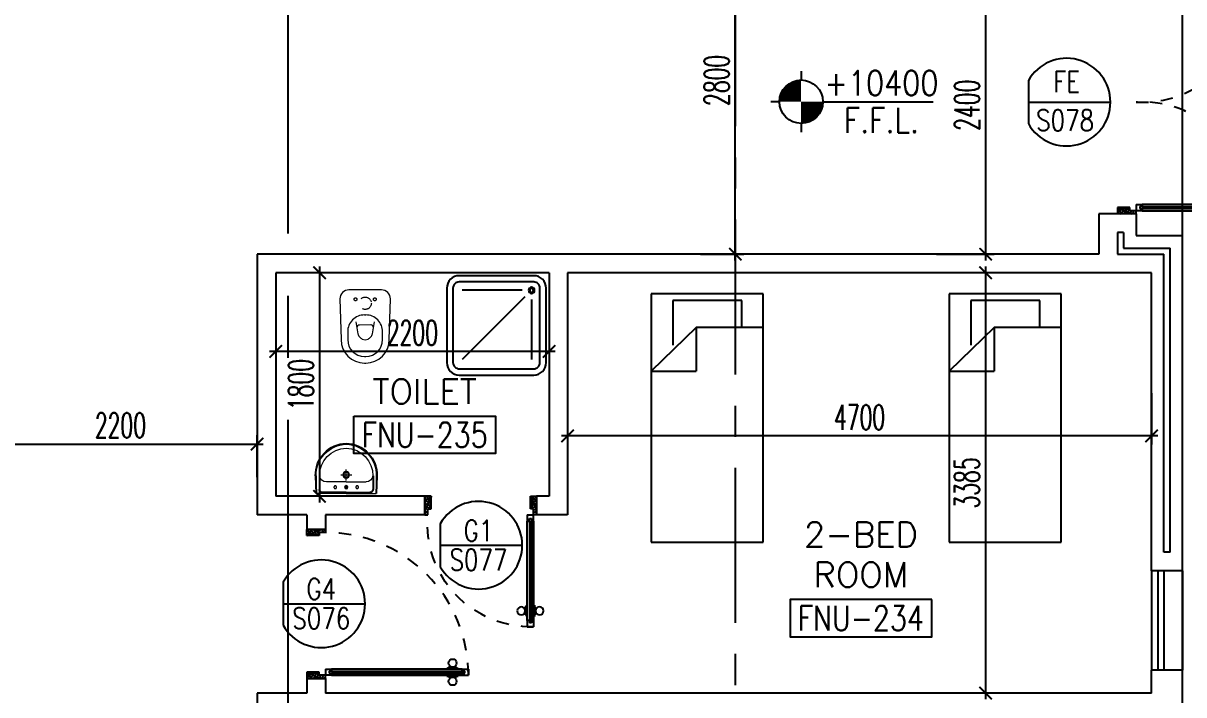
# Model space of a CAD drawing. Extents: x 88852.7 to 88945.7, y 39921.6 to 40001.1.
# Drawn here: x 88883.84 to 88893.18, y 39973.9 to 39979.31 of the extents above; entities that cross this region are included whole.
import ezdxf
from ezdxf.enums import TextEntityAlignment as Align

# ---------------------------------------------------------------- set-up
doc = ezdxf.new("R2010")
doc.units = 0
doc.header["$MEASUREMENT"] = 0
doc.header["$PDMODE"] = 34
for name, pattern in [('CENTER', [2, 1.25, -0.25, 0.25, -0.25]), ('CENTERX2', [4, 2.5, -0.5, 0.5, -0.5]), ('DASHED', [0.75, 0.5, -0.25]), ('HIDDEN', [0.375, 0.25, -0.125]), ('HIDDEN2', [0.1875, 0.125, -0.0625])]:
    doc.linetypes.add(name, pattern=pattern)
doc.layers.get('0').update_dxf_attribs({"linetype": 'CONTINUOUS'})
doc.layers.get('DEFPOINTS').update_dxf_attribs({"linetype": 'CONTINUOUS'})
for name, color, linetype in [('AXES', 11, 'CENTERX2'), ('AXES1', 11, 'CENTER'), ('DIM', 4, 'CONTINUOUS'), ('DOOR', 7, 'CONTINUOUS'), ('DOOR-CR', 4, 'CONTINUOUS'), ('DOOR-NO', 3, 'CONTINUOUS'), ('EJ', 9, 'CONTINUOUS'), ('FIX', 3, 'CONTINUOUS'), ('FUR', 4, 'CONTINUOUS'), ('HIDDEN', 9, 'HIDDEN2'), ('INSUL', 4, 'CONTINUOUS'), ('LEV-PL', 7, 'CONTINUOUS'), ('RM-BOX', 4, 'CONTINUOUS'), ('RM-NAME', 2, 'CONTINUOUS'), ('RM-NO', 2, 'CONTINUOUS'), ('WALL', 2, 'CONTINUOUS'), ('WIN', 3, 'CONTINUOUS')]:
    doc.layers.add(name, color=color, linetype=linetype)
doc.styles.add('ROMANS', font='ROMANS.shx', dxfattribs={"width": 0.6})
doc.styles.add('S', font='ROMANS.SHX')
doc.dimstyles.new('STANDARD in', dxfattribs={"dimtxt": 0.2, "dimasz": 0.1, "dimexe": 0.07, "dimexo": 0.07, "dimgap": 0.05, "dimtad": 1, "dimdec": 0, "dimlfac": 1000, "dimzin": 0, "dimdsep": 46, "dimtxsty": 'ROMANS', "dimblk": 'ARCHTICK', "dimcen": 0.05, "dimdle": 0.05, "dimclrd": 4, "dimclre": 4, "dimclrt": 2, "dimadec": 0, "dimazin": 0, "dimtfac": 1, "dimtdec": 0, "dimtmove": 2, "dimatfit": 3, "dimfxl": 0, "dimtolj": 1, "dimtzin": 0, "dimarcsym": 0})

# ---------------------------------------------------------------- blocks, each defined once
blk = doc.blocks.new('_ARCHTICK')
at = {"color": 0, "linetype": 'ByBlock', "const_width": 0.15}
blk.add_lwpolyline([(-0.5, -0.5), (0.5, 0.5)], dxfattribs=at)
blk = doc.blocks.new('*D743')
at = {"layer": 'DEFPOINTS', "color": 0, "linetype": 'Continuous'}
for p in [(88885.7203, 39975.9209), (88883.5203, 39975.5276), (88885.7203, 39975.583)]:
    blk.add_point(p, dxfattribs=at)
at = {"layer": 'DIM', "color": 4, "linetype": 'Continuous', "lineweight": -2}
for p, q in [((88883.4703, 39975.9209), (88885.7703, 39975.9209)), ((88883.5203, 39975.5976), (88883.5203, 39975.9909)), ((88885.7203, 39975.653), (88885.7203, 39975.9909))]:
    blk.add_line(p, q, dxfattribs=at)
at = {"layer": 'DIM', "color": 4, "linetype": 'Continuous', "lineweight": -2, "xscale": 0.1, "yscale": 0.1, "zscale": 0.1, "rotation": 180}
blk.add_blockref('_ARCHTICK', (88883.5203, 39975.9209), dxfattribs=at)
at = {"layer": 'DIM', "color": 4, "linetype": 'Continuous', "lineweight": -2, "xscale": 0.1, "yscale": 0.1, "zscale": 0.1}
blk.add_blockref('_ARCHTICK', (88885.7203, 39975.9209), dxfattribs=at)
at = {"layer": 'DIM', "color": 2, "linetype": 'Continuous', "insert": (88884.6203, 39976.0709), "char_height": 0.2, "attachment_point": 5, "style": 'ROMANS'}
blk.add_mtext('\\A1;2200', dxfattribs=at)
blk = doc.blocks.new('*D456')
at = {"layer": 'DEFPOINTS', "color": 0, "linetype": 'Continuous'}
for p in [(88887.1914, 39977.2996), (88886.2232, 39975.4996), (88886.8752, 39975.4996)]:
    blk.add_point(p, dxfattribs=at)
at = {"layer": 'DIM', "color": 4, "linetype": 'Continuous', "lineweight": -2}
for p, q in [((88886.2232, 39977.3496), (88886.2232, 39975.4496)), ((88887.1214, 39977.2996), (88886.1532, 39977.2996)), ((88886.8052, 39975.4996), (88886.1532, 39975.4996))]:
    blk.add_line(p, q, dxfattribs=at)
at = {"layer": 'DIM', "color": 4, "linetype": 'Continuous', "lineweight": -2, "xscale": 0.1, "yscale": 0.1, "zscale": 0.1}
for p, rotation in [((88886.2232, 39977.2996), 90), ((88886.2232, 39975.4996), 270)]:
    blk.add_blockref('_ARCHTICK', p, dxfattribs=dict(at, rotation=rotation))
at = {"layer": 'DIM', "color": 2, "linetype": 'Continuous', "insert": (88886.0732, 39976.3996), "char_height": 0.2, "attachment_point": 5, "rotation": 90, "style": 'ROMANS'}
blk.add_mtext('\\A1;1800', dxfattribs=at)
blk = doc.blocks.new('*D540')
at = {"layer": 'DEFPOINTS', "color": 0, "linetype": 'Continuous'}
for p in [(88885.8703, 39976.8744), (88888.0703, 39976.8744), (88885.8703, 39976.6666)]:
    blk.add_point(p, dxfattribs=at)
at = {"layer": 'DIM', "color": 4, "linetype": 'Continuous', "lineweight": -2}
for p, q in [((88885.8703, 39976.8044), (88885.8703, 39976.5966)), ((88888.0703, 39976.8044), (88888.0703, 39976.5966)), ((88888.1203, 39976.6666), (88885.8203, 39976.6666))]:
    blk.add_line(p, q, dxfattribs=at)
at = {"layer": 'DIM', "color": 4, "linetype": 'Continuous', "lineweight": -2, "xscale": 0.1, "yscale": 0.1, "zscale": 0.1, "rotation": 180}
blk.add_blockref('_ARCHTICK', (88885.8703, 39976.6666), dxfattribs=at)
at = {"layer": 'DIM', "color": 4, "linetype": 'Continuous', "lineweight": -2, "xscale": 0.1, "yscale": 0.1, "zscale": 0.1}
blk.add_blockref('_ARCHTICK', (88888.0703, 39976.6666), dxfattribs=at)
at = {"layer": 'DIM', "color": 2, "linetype": 'Continuous', "insert": (88886.9703, 39976.8166), "char_height": 0.2, "attachment_point": 5, "style": 'ROMANS'}
blk.add_mtext('\\A1;2200', dxfattribs=at)
blk = doc.blocks.new('*D455')
at = {"layer": 'DEFPOINTS', "color": 0, "linetype": 'Continuous'}
for p in [(88888.2203, 39976.4015), (88892.9203, 39976.4015), (88888.2203, 39975.9859)]:
    blk.add_point(p, dxfattribs=at)
at = {"layer": 'DIM', "color": 4, "linetype": 'Continuous', "lineweight": -2}
for p, q in [((88888.2203, 39976.3315), (88888.2203, 39975.9159)), ((88892.9203, 39976.3315), (88892.9203, 39975.9159)), ((88892.9703, 39975.9859), (88888.1703, 39975.9859))]:
    blk.add_line(p, q, dxfattribs=at)
at = {"layer": 'DIM', "color": 4, "linetype": 'Continuous', "lineweight": -2, "xscale": 0.1, "yscale": 0.1, "zscale": 0.1, "rotation": 180}
blk.add_blockref('_ARCHTICK', (88888.2203, 39975.9859), dxfattribs=at)
at = {"layer": 'DIM', "color": 4, "linetype": 'Continuous', "lineweight": -2, "xscale": 0.1, "yscale": 0.1, "zscale": 0.1}
blk.add_blockref('_ARCHTICK', (88892.9203, 39975.9859), dxfattribs=at)
at = {"layer": 'DIM', "color": 2, "linetype": 'Continuous', "insert": (88890.5703, 39976.1359), "char_height": 0.2, "attachment_point": 5, "style": 'ROMANS'}
blk.add_mtext('\\A1;4700', dxfattribs=at)
blk = doc.blocks.new('*D454')
at = {"layer": 'DEFPOINTS', "color": 0, "linetype": 'Continuous'}
for p in [(88892.6404, 39977.2996), (88891.5842, 39973.9146), (88892.6404, 39973.9146)]:
    blk.add_point(p, dxfattribs=at)
at = {"layer": 'DIM', "color": 4, "linetype": 'Continuous', "lineweight": -2}
for p, q in [((88891.5842, 39977.3496), (88891.5842, 39973.8646)), ((88892.5704, 39977.2996), (88891.5142, 39977.2996)), ((88892.5704, 39973.9146), (88891.5142, 39973.9146))]:
    blk.add_line(p, q, dxfattribs=at)
at = {"layer": 'DIM', "color": 4, "linetype": 'Continuous', "lineweight": -2, "xscale": 0.1, "yscale": 0.1, "zscale": 0.1}
for p, rotation in [((88891.5842, 39977.2996), 90), ((88891.5842, 39973.9146), 270)]:
    blk.add_blockref('_ARCHTICK', p, dxfattribs=dict(at, rotation=rotation))
at = {"layer": 'DIM', "color": 2, "linetype": 'Continuous', "insert": (88891.4342, 39975.6071), "char_height": 0.2, "attachment_point": 5, "rotation": 90, "style": 'ROMANS'}
blk.add_mtext('\\A1;3385', dxfattribs=at)
blk = doc.blocks.new('*D453')
at = {"layer": 'DEFPOINTS', "color": 0, "linetype": 'Continuous'}
for p in [(88891.1203, 39979.8496), (88891.1203, 39977.4496), (88891.5842, 39977.4496)]:
    blk.add_point(p, dxfattribs=at)
at = {"layer": 'DIM', "color": 4, "linetype": 'Continuous', "lineweight": -2}
for p, q in [((88891.1903, 39979.8496), (88891.6542, 39979.8496)), ((88891.5842, 39979.8996), (88891.5842, 39977.3996)), ((88891.1903, 39977.4496), (88891.6542, 39977.4496))]:
    blk.add_line(p, q, dxfattribs=at)
at = {"layer": 'DIM', "color": 4, "linetype": 'Continuous', "lineweight": -2, "xscale": 0.1, "yscale": 0.1, "zscale": 0.1}
for p, rotation in [((88891.5842, 39979.8496), 90), ((88891.5842, 39977.4496), 270)]:
    blk.add_blockref('_ARCHTICK', p, dxfattribs=dict(at, rotation=rotation))
at = {"layer": 'DIM', "color": 2, "linetype": 'Continuous', "insert": (88891.4342, 39978.6496), "char_height": 0.2, "attachment_point": 5, "rotation": 90, "style": 'ROMANS'}
blk.add_mtext('\\A1;2400', dxfattribs=at)
blk = doc.blocks.new('A$C272A55A0')
at = {"layer": 'DOOR', "color": 0, "linetype": 'ByBlock'}
for p, q in [((0, 900.4), (0, 1050.4)), ((50, 1050.4), (0, 1050.4)), ((50, 950.4), (50, 1050.4)), ((1750, 950.4), (1750, 1050.4)), ((1750, 1050.4), (1800, 1050.4)), ((1800, 1050.4), (1800, 900.4)), ((25, 950.4), (50, 950.4)), ((25, 900.4), (25, 950.4)), ((1775, 950.4), (1750, 950.4)), ((1775, 900.4), (1775, 950.4)), ((0, 900.4), (25, 900.4)), ((75, 900.4), (25, 900.4)), ((25, 850.4), (25, 900.4)), ((42, 850.4), (25, 850.4)), ((58, 870.4), (42, 870.4)), ((42, 870.4), (42, 850.4)), ((58, 850.4), (58, 870.4)), ((75, 850.4), (58, 850.4)), ((75, 900.4), (75, 850.4)), ((1725, 900.4), (1775, 900.4)), ((1725, 900.4), (1725, 850.4)), ((1725, 850.4), (1742, 850.4)), ((1742, 870.4), (1758, 870.4)), ((1742, 850.4), (1742, 870.4)), ((1758, 870.4), (1758, 850.4)), ((1758, 850.4), (1775, 850.4)), ((1800, 900.4), (1775, 900.4)), ((1775, 850.4), (1775, 900.4)), ((1717.8, 160.1), (1708.8, 160.1)), ((1708.8, 95.3), (1708.8, 160.1)), ((1717.8, 95.3), (1708.8, 95.3)), ((1725, 172.7), (1717.8, 172.7)), ((1717.8, 172.7), (1717.8, 82.7)), ((1717.8, 95.3), (1717.8, 160.1)), ((1775, 172.7), (1782.2, 172.7)), ((1782.2, 172.7), (1782.2, 82.7)), ((1782.2, 160.1), (1791.2, 160.1)), ((1782.2, 95.3), (1782.2, 160.1)), ((1782.2, 95.3), (1791.2, 95.3)), ((1791.2, 95.3), (1791.2, 160.1)), ((25, 50.4), (42, 50.4)), ((25, 50.4), (25, 0.4)), ((25, 0.4), (75, 0.4)), ((75, 0.4), (25, 0.4)), ((42, 50.4), (42, 30.4)), ((42, 30.4), (58, 30.4)), ((58, 50.4), (75, 50.4)), ((58, 50.4), (58, 30.4)), ((75, 50.4), (75, 0.4)), ((1725, 82.7), (1717.8, 82.7)), ((1742, 50.4), (1725, 50.4)), ((1725, 50.4), (1725, 0.4)), ((1775, 0.4), (1725, 0.4)), ((1725, 0.4), (1775, 0.4)), ((1742, 50.4), (1742, 30.4)), ((1758, 30.4), (1742, 30.4)), ((1775, 50.4), (1758, 50.4)), ((1758, 50.4), (1758, 30.4)), ((1775, 82.7), (1782.2, 82.7)), ((1775, 50.4), (1775, 0.4))]:
    blk.add_line(p, q, dxfattribs=at)
at = {"layer": 'DOOR', "color": 9, "linetype": 'ByBlock'}
for p, q in [((50, 1050.4), (0, 1010.2)), ((50, 1050.4), (0, 936.6)), ((50, 1050.4), (36.6, 950.4)), ((1750, 1050.4), (1800, 1010.2)), ((1750, 1050.4), (1800, 936.6)), ((1750, 1050.4), (1763.4, 950.4))]:
    blk.add_line(p, q, dxfattribs=at)
at = {"layer": 'DOOR', "linetype": 'ByBlock'}
for p, q in [((25, 850.4), (25, 50.4)), ((42, 850.4), (42, 50.4)), ((58, 850.4), (58, 50.4)), ((75, 50.4), (75, 850.4)), ((1725, 50.4), (1725, 850.4)), ((1742, 850.4), (1742, 50.4)), ((1758, 850.4), (1758, 50.4)), ((1775, 850.4), (1775, 50.4))]:
    blk.add_line(p, q, dxfattribs=at)
at = {"layer": 'DOOR', "color": 0, "linetype": 'ByBlock'}
for centre in [(1676.5, 127.7), (1823.5, 127.7)]:
    blk.add_circle(centre, 32.4, dxfattribs=at)
at = {"layer": 'DOOR', "color": 9, "linetype": 'ByBlock'}
for centre, radius, start, end in [((50, 1050.4), 54.4, 203.20738, 270), ((50, 1050.4), 34.4, 180, 270), ((50, 1050.4), 14.4, 180, 270), ((1750, 1050.4), 14.4, 270, 0), ((1750, 1050.4), 34.4, 270, 0), ((1750, 1050.4), 54.4, 270, 336.79262), ((50, 1050.4), 74.4, 227.77643, 270), ((50, 1050.4), 94.4, 238.01819, 270), ((50, 1050.4), 114.4, 244.08384, 257.37743), ((1750, 1050.4), 74.4, 270, 312.22357), ((1750, 1050.4), 94.4, 270, 301.98181), ((1750, 1050.4), 114.4, 282.62257, 295.91616), ((50, 1050.4), 134.4, 248.15985, 259.28002), ((50, 1050.4), 154.4, 251.10529, 256.28577), ((1750, 1050.4), 134.4, 280.71998, 291.84015), ((1750, 1050.4), 154.4, 283.71423, 288.89471)]:
    blk.add_arc(centre, radius, start, end, dxfattribs=at)
at = {"layer": 'DOOR', "linetype": 'HIDDEN', "ltscale": 0.5}
for centre, start, end in [((50, 851.4), 268.31738, 3.29648), ((1750, 851.4), 176.70352, 271.68262)]:
    blk.add_arc(centre, 851.4, start, end, dxfattribs=at)
at = {"layer": 'WALL', "linetype": 'ByBlock'}
blk.add_line((1800, 900.4), (1800, 1050.4), dxfattribs=at)
blk = doc.blocks.new('DD1')
at = {"layer": 'DOOR-CR'}
blk.add_line((-307.6, 0), (352.8, 0), dxfattribs=at)
blk.add_lwpolyline([(-307.6, -172.9, 3.820224), (-307.6, 172.9)], format="xyb", close=True, dxfattribs=at)
at = {"layer": 'DOOR-NO', "style": 'ROMANS', "width": 0.8}
for tag, p in [('G', (0, 141.5)), ('000', (0, -141.4))]:
    blk.add_attdef(tag, text='', height=204, dxfattribs=at).set_placement(p, align=Align.MIDDLE)
blk = doc.blocks.new('RM1')
at = {"layer": 'RM-BOX'}
blk.add_lwpolyline([(569.9, -200), (-569.9, -200), (-569.9, -500), (569.9, -500)], close=True, dxfattribs=at)
at = {"layer": 'RM-NAME', "style": 'ROMANS'}
for tag, p in [('ROOMNAME1', (0, 323.8)), ('ROOMNAME2', (0, 0))]:
    blk.add_attdef(tag, text='', height=200, dxfattribs=at).set_placement(p, align=Align.MIDDLE)
at = {"layer": 'RM-NO', "style": 'ROMANS', "width": 0.8}
blk.add_attdef('ROOMNO', text='', height=200, dxfattribs=at).set_placement((0, -350), align=Align.MIDDLE)
blk = doc.blocks.new('DOOR90')
at = {"layer": 'DOOR', "linetype": 'ByBlock'}
for p, q in [((0, 0), (-150, 0)), ((-200, -25), (-1000, -25)), ((-200, -42), (-1000, -42)), ((-200, -58), (-1000, -58)), ((-1000, -75), (-200, -75))]:
    blk.add_line(p, q, dxfattribs=at)
at = {"layer": 'DOOR', "color": 0, "linetype": 'ByBlock'}
for p, q in [((-150, 0), (-150, -25)), ((-150, 0), (0, 0)), ((0, -50), (0, 0)), ((-1050, -25), (-1050, -75)), ((-1050, -75), (-1050, -25)), ((-1000, -25), (-1050, -25)), ((-1000, -75), (-1050, -75)), ((-1020, -42), (-1020, -58)), ((-1000, -42), (-1020, -42)), ((-1000, -58), (-1020, -58)), ((-1000, -25), (-1000, -42)), ((-1000, -58), (-1000, -75)), ((-967.6, -25), (-967.6, -17.8)), ((-877.6, -17.8), (-967.6, -17.8)), ((-967.6, -75), (-967.6, -82.2)), ((-877.6, -82.2), (-967.6, -82.2)), ((-955, -17.8), (-955, -8.8)), ((-955, -8.8), (-890.2, -8.8)), ((-955, -17.8), (-890.2, -17.8)), ((-955, -82.2), (-955, -91.2)), ((-955, -82.2), (-890.2, -82.2)), ((-955, -91.2), (-890.2, -91.2)), ((-890.2, -17.8), (-890.2, -8.8)), ((-890.2, -82.2), (-890.2, -91.2)), ((-877.6, -25), (-877.6, -17.8)), ((-877.6, -75), (-877.6, -82.2)), ((-200, -42), (-200, -25)), ((-200, -25), (-150, -25)), ((-180, -42), (-200, -42)), ((-200, -75), (-200, -58)), ((-200, -58), (-180, -58)), ((-150, -75), (-200, -75)), ((-180, -58), (-180, -42)), ((-150, -75), (-150, -25)), ((-150, -25), (-100, -25)), ((-100, -25), (-100, -50)), ((-100, -50), (0, -50)), ((-150, -900), (-150, -875)), ((-150, -875), (-100, -875)), ((0, -900), (-150, -900)), ((-150, -900), (0, -900)), ((-100, -850), (0, -850)), ((-100, -875), (-100, -850)), ((0, -850), (0, -900))]:
    blk.add_line(p, q, dxfattribs=at)
at = {"layer": 'DOOR', "color": 9, "linetype": 'ByBlock'}
for p, q in [((0, -50), (-113.7, 0)), ((0, -50), (-40.1, 0)), ((0, -50), (-100, -36.6)), ((0, -850), (-113.7, -900)), ((0, -850), (-100, -863.4)), ((0, -850), (-40.1, -900))]:
    blk.add_line(p, q, dxfattribs=at)
at = {"layer": 'DOOR', "color": 0, "linetype": 'ByBlock'}
for centre in [(-922.6, 23.5), (-922.6, -123.5)]:
    blk.add_circle(centre, 32.4, dxfattribs=at)
at = {"layer": 'DOOR', "color": 9, "linetype": 'ByBlock'}
for centre, radius, start, end in [((0, -50), 74.4, 137.77643, 180), ((0, -50), 54.4, 113.20738, 180), ((0, -50), 154.4, 161.10529, 166.28577), ((0, -50), 134.4, 158.15985, 169.28002), ((0, -50), 114.4, 154.08384, 167.37743), ((0, -50), 94.4, 148.01819, 180), ((0, -50), 34.4, 90, 180), ((0, -50), 14.4, 90, 180), ((0, -850), 154.4, 193.71423, 198.89471), ((0, -850), 134.4, 190.71998, 201.84015), ((0, -850), 94.4, 180, 211.98181), ((0, -850), 74.4, 180, 222.22357), ((0, -850), 54.4, 180, 246.79262), ((0, -850), 34.4, 180, 270), ((0, -850), 14.4, 180, 270)]:
    blk.add_arc(centre, radius, start, end, dxfattribs=at)
at = {"layer": 'DOOR', "linetype": 'HIDDEN', "ltscale": 0.5}
blk.add_arc((-222.2, -50), 828.2, 178.27012, 275.00304, dxfattribs=at)
blk = doc.blocks.new('LAV1')
at = {"layer": 'FIX', "linetype": 'DASHED', "lineweight": 20, "ltscale": 0.05}
for p, q in [((50, 220), (-50, 220)), ((0, 170), (0, 270)), ((0, 170), (0, 270))]:
    blk.add_line(p, q, dxfattribs=at)
at = {"layer": 'FIX', "linetype": 'ByBlock', "ltscale": 0.3}
for p, q in [((-280, 210), (-275, 50)), ((-245, 210), (-245, 85)), ((245, 210), (245, 85)), ((280, 210), (275, 50)), ((0, 60), (-220, 60)), ((0, 60), (220, 60))]:
    blk.add_line(p, q, dxfattribs=at)
at = {"layer": 'FIX', "linetype": 'Continuous', "lineweight": 20}
for p, q in [((-275, 210), (-275, 50)), ((0, 155), (-181, 155)), ((0, 155), (181, 155)), ((275, 210), (275, 50)), ((0, 50), (-275, 50)), ((0, 50), (-252, 50)), ((0, 50), (275, 50)), ((0, 50), (252, 50))]:
    blk.add_line(p, q, dxfattribs=at)
at = {"layer": 'FIX', "lineweight": 20}
for p, q in [((16, 107), (-15, 107)), ((0, 92), (0, 123))]:
    blk.add_line(p, q, dxfattribs=at)
for centre, radius in [((0, 220), 29.5), ((0, 220), 22.5), ((0, 107), 15.5)]:
    blk.add_circle(centre, radius, dxfattribs=at)
at = {"layer": 'FIX', "linetype": 'HIDDEN', "lineweight": 20, "ltscale": 0.05}
for centre in [(-100, 107), (100, 107)]:
    blk.add_circle(centre, 12.4, dxfattribs=at)
at = {"layer": 'FIX', "linetype": 'ByBlock', "ltscale": 0.3}
for centre, radius, start, end in [((7, 220), 287, 91.3776, 182.0064), ((-7, 220), 287, 357.9936, 88.6224), ((-220, 85), 24.9, 179.7021, 269.9486), ((220, 85), 24.9, 270.0514, 0.2979)]:
    blk.add_arc(centre, radius, start, end, dxfattribs=at)
at = {"layer": 'FIX', "linetype": 'Continuous', "lineweight": 20}
for centre, radius, start, end in [((8, 217), 283, 91.6988, 181.351), ((8, 212), 253, 91.7328, 180.4884), ((-8, 217), 283, 358.649, 88.3012), ((-8, 212), 253, 359.5116, 88.2672), ((-179, 222), 66.9, 190.2006, 268.0786), ((179, 222), 66.9, 271.9214, 349.7994)]:
    blk.add_arc(centre, radius, start, end, dxfattribs=at)
blk = doc.blocks.new('SHR1')
at = {"layer": 'FIX'}
for p, q in [((-195.7, 195.7), (-700, 700)), ((-142.7, 217.7), (-142.7, 700)), ((-217.7, 142.7), (-700, 142.7))]:
    blk.add_line(p, q, dxfattribs=at)
for points in [[(-825, 125), (-825, 725, -0.414214), (-725, 825), (-125, 825, -0.414214), (-25, 725), (-25, 125, -0.414214), (-125, 25), (-725, 25, -0.414214)], [(-775, 125), (-775, 725, -0.414214), (-725, 775), (-125, 775, -0.414214), (-75, 725), (-75, 125, -0.414214), (-125, 75), (-725, 75, -0.414214)]]:
    blk.add_lwpolyline(points, format="xyb", close=True, dxfattribs=at)
for radius in [25, 15]:
    blk.add_circle((-142.7, 142.7), radius, dxfattribs=at)
blk = doc.blocks.new('WC1')
at = {"layer": 'FIX', "lineweight": 20}
for p, q in [((-210, 203.8), (-538, 193.8)), ((-475, 140.8), (-538, 140.8)), ((-137, 0), (-137, 130.8)), ((-727, 4.8), (-727, -4.8)), ((-674, 4.8), (-674, -4.8)), ((-533.7, 24.2), (-539.5, 0)), ((-539.5, 0), (-533.7, -24.2)), ((-394.8, 75.7), (-490.4, 60.1)), ((-339, 4.8), (-339, -4.8)), ((-137, -130.8), (-137, 0)), ((-490.4, -60.1), (-394.8, -75.7)), ((-538, -140.8), (-475, -140.8)), ((-538, -193.8), (-210, -203.8)), ((-213.2, -203.8), (-210, -203.8))]:
    blk.add_line(p, q, dxfattribs=at)
at = {"layer": 'FIX', "linetype": 'Continuous', "lineweight": 20}
blk.add_line((-420.1, -47.3), (-420.4, 44.6), dxfattribs=at)
at = {"layer": 'FIX', "linetype": 'HIDDEN2', "lineweight": 20, "ltscale": 0.3}
blk.add_circle((-245, 0), 49.8, dxfattribs=at)
at = {"layer": 'FIX', "linetype": 'HIDDEN', "lineweight": 20, "ltscale": 0.05}
for centre in [(-213.2, 77.5), (-213.2, -77.5)]:
    blk.add_circle(centre, 11.6, dxfattribs=at)
at = {"layer": 'FIX', "lineweight": 20}
for centre, radius, start, end in [((-538, 4.8), 189, 90, 180), ((-210, 130.8), 73, 360, 90), ((-538, 4.8), 136, 90, 180), ((-475, 4.8), 136, 360, 90), ((-473, -6.9), 68.2, 128.92417, 152.84682), ((-464.4, -17.6), 82, 108.49595, 128.92417), ((-538, -4.8), 189, 180, 270), ((-538, -4.8), 136, 180, 270), ((-473, 6.9), 68.2, 207.15318, 231.07583), ((-464.4, 17.6), 82, 231.07583, 251.50405), ((-475, -4.8), 136, 270, 0), ((-210, -130.8), 73, 270, 0)]:
    blk.add_arc(centre, radius, start, end, dxfattribs=at)
at = {"layer": 'FIX', "linetype": 'Continuous', "lineweight": 20}
for centre, start, end in [((-442.7, 45.5), 357.66621, 91.61215), ((-442.4, -45.6), 268.38785, 2.33379)]:
    blk.add_arc(centre, 22.3, start, end, dxfattribs=at)
blk = doc.blocks.new('AH20A')
at = {"layer": 'FUR'}
for p, q in [((0, 0.5), (0, -0.5)), ((1, 0.5), (0, 0.5)), ((0.1358, 0.5), (0.1358, -0.0987)), ((1, -0.5), (1, 0.5)), ((0.1358, 0.3112), (0.0277, 0.3112)), ((0.0277, 0.3112), (0.0277, -0.3087)), ((0.1358, -0.0987), (0.3125, -0.5)), ((0.1358, -0.0987), (0.3125, -0.0987)), ((0.3125, -0.5), (0.3125, -0.0987)), ((0.0277, -0.3087), (0.2076, -0.3087)), ((0, -0.5), (1, -0.5))]:
    blk.add_line(p, q, dxfattribs=at)
blk = doc.blocks.new('DOOR100')
at = {"layer": 'DOOR', "color": 0, "linetype": 'ByBlock'}
for p, q in [((-83.3, 1128.7), (-83.3, 1218.7)), ((-76.1, 1218.7), (-83.3, 1218.7)), ((-76.1, 1251.1), (-76.1, 1301.1)), ((-76.1, 1301.1), (-26.1, 1301.1)), ((-26.1, 1301.1), (-76.1, 1301.1)), ((-59.1, 1251.1), (-76.1, 1251.1)), ((-59.1, 1251.1), (-59.1, 1271.1)), ((-43.1, 1271.1), (-59.1, 1271.1)), ((-43.1, 1251.1), (-43.1, 1271.1)), ((-26.1, 1251.1), (-43.1, 1251.1)), ((-26.1, 1251.1), (-26.1, 1301.1)), ((-26.1, 1218.7), (-18.9, 1218.7)), ((-18.9, 1128.7), (-18.9, 1218.7)), ((-92.3, 1206.1), (-92.3, 1141.3)), ((-83.3, 1206.1), (-92.3, 1206.1)), ((-83.3, 1141.3), (-92.3, 1141.3)), ((-83.3, 1206.1), (-83.3, 1141.3)), ((-76.1, 1128.7), (-83.3, 1128.7)), ((-26.1, 1128.7), (-18.9, 1128.7)), ((-18.9, 1206.1), (-18.9, 1141.3)), ((-18.9, 1206.1), (-9.9, 1206.1)), ((-18.9, 1141.3), (-9.9, 1141.3)), ((-9.9, 1206.1), (-9.9, 1141.3)), ((-76.1, 200), (-59.1, 200)), ((-76.1, 150), (-76.1, 200)), ((-59.1, 200), (-59.1, 180)), ((-43.1, 200), (-26.1, 200)), ((-43.1, 180), (-43.1, 200)), ((-26.1, 200), (-26.1, 150)), ((-1201.1, 0), (-1201.1, 150)), ((-1201.1, 150), (-1176.1, 150)), ((-1201.1, 150), (-1201.1, 0)), ((-1176.1, 150), (-1176.1, 100)), ((-1176.1, 100), (-1151.1, 100)), ((-1151.1, 100), (-1151.1, 0)), ((-76.1, 150), (-26.1, 150)), ((-59.1, 180), (-43.1, 180)), ((-51.1, 100), (-51.1, 0)), ((-26.1, 100), (-51.1, 100)), ((-1.1, 150), (-26.1, 150)), ((-26.1, 150), (-26.1, 100)), ((-1.1, 150), (-1.1, 0)), ((-1151.1, 0), (-1201.1, 0)), ((-51.1, 0), (-1.1, 0))]:
    blk.add_line(p, q, dxfattribs=at)
at = {"layer": 'DOOR', "linetype": 'ByBlock'}
for p, q in [((-76.1, 1251.1), (-76.1, 200)), ((-59.1, 200), (-59.1, 1251.1)), ((-43.1, 200), (-43.1, 1251.1)), ((-26.1, 200), (-26.1, 1251.1))]:
    blk.add_line(p, q, dxfattribs=at)
at = {"layer": 'DOOR', "color": 9, "linetype": 'ByBlock'}
for p, q in [((-1151.1, 0), (-1201.1, 113.7)), ((-1151.1, 0), (-1164.4, 100)), ((-51.1, 0), (-1.1, 113.7)), ((-51.1, 0), (-37.7, 100)), ((-1151.1, 0), (-1201.1, 40.1)), ((-51.1, 0), (-1.1, 40.1))]:
    blk.add_line(p, q, dxfattribs=at)
at = {"layer": 'DOOR', "color": 0, "linetype": 'ByBlock'}
for centre in [(-124.6, 1173.7), (22.5, 1173.7)]:
    blk.add_circle(centre, 32.4, dxfattribs=at)
at = {"layer": 'DOOR', "linetype": 'HIDDEN', "ltscale": 0.5}
blk.add_arc((-26.8, 151.9), 1149.2, 89.96096, 180.09315, dxfattribs=at)
at = {"layer": 'DOOR', "color": 9, "linetype": 'ByBlock'}
for centre, radius, start, end in [((-1151.1, 0), 154.4, 103.71423, 108.89471), ((-1151.1, 0), 134.4, 100.71998, 111.84015), ((-1151.1, 0), 94.4, 90, 121.98181), ((-51.1, 0), 94.4, 58.01819, 90), ((-51.1, 0), 134.4, 68.15985, 79.28002), ((-51.1, 0), 114.4, 64.08384, 77.37743), ((-51.1, 0), 154.4, 71.10529, 76.28577), ((-1151.1, 0), 74.4, 90, 132.22357), ((-1151.1, 0), 54.4, 90, 156.79262), ((-1151.1, 0), 34.4, 90, 180), ((-1151.1, 0), 14.4, 90, 180), ((-51.1, 0), 74.4, 47.77643, 90), ((-51.1, 0), 54.4, 23.20738, 90), ((-51.1, 0), 34.4, 0, 90), ((-51.1, 0), 14.4, 0, 90)]:
    blk.add_arc(centre, radius, start, end, dxfattribs=at)
blk = doc.blocks.new('LEV1')
at = {"layer": 'LEV-PL'}
for p, q in [((0, 245), (0, 175)), ((-175, 0), (-245, 0)), ((175, 0), (1061.3, 0)), ((0, -175), (0, -245))]:
    blk.add_line(p, q, dxfattribs=at)
at = {"layer": 'LEV-PL', "const_width": 175}
for points in [[(-87.5, 0, -0.414214), (0, 87.5, -1)], [(87.5, 0, -0.414214), (0, -87.5, -1)]]:
    blk.add_lwpolyline(points, format="xyb", dxfattribs=at)
at = {"layer": 'LEV-PL'}
blk.add_circle((0, 0), 175, dxfattribs=at)
at = {"layer": 'LEV-PL', "color": 4, "style": 'S', "width": 0.85}
for tag, p in [('+0000', (646.1, 50)), ('F.F.L.', (646.1, -250))]:
    blk.add_attdef(tag, text='', height=200, dxfattribs=at).set_placement(p, align=Align.CENTER)
blk = doc.blocks.new('*D764')
at = {"layer": 'DEFPOINTS', "color": 0, "linetype": 'Continuous'}
for p in [(88889.5697, 39980.2496), (88889.5802, 39980.2496), (88889.219, 39977.4496)]:
    blk.add_point(p, dxfattribs=at)
at = {"layer": 'DIM', "color": 4, "linetype": 'Continuous', "lineweight": -2}
for p, q in [((88889.5697, 39977.3996), (88889.5697, 39980.2996)), ((88889.5102, 39980.2496), (88889.4997, 39980.2496)), ((88889.289, 39977.4496), (88889.6397, 39977.4496))]:
    blk.add_line(p, q, dxfattribs=at)
at = {"layer": 'DIM', "color": 4, "linetype": 'Continuous', "lineweight": -2, "xscale": 0.1, "yscale": 0.1, "zscale": 0.1}
for p, rotation in [((88889.5697, 39980.2496), 90), ((88889.5697, 39977.4496), 270)]:
    blk.add_blockref('_ARCHTICK', p, dxfattribs=dict(at, rotation=rotation))
at = {"layer": 'DIM', "color": 2, "linetype": 'Continuous', "insert": (88889.4197, 39978.8496), "char_height": 0.2, "attachment_point": 5, "rotation": 90, "style": 'ROMANS'}
blk.add_mtext('\\A1;2800', dxfattribs=at)

msp = doc.modelspace()

# ---------------------------------------------------------------- linework, layer by layer
at = {"layer": 'AXES'}
for p, q in [((88885.9703, 39921.6153), (88885.9703, 40000.4279)), ((88893.1703, 39921.6153), (88893.1703, 40000.0779))]:
    msp.add_line(p, q, dxfattribs=at)
at = {"layer": 'AXES1'}
msp.add_line((88889.5703, 39928.4796), (88889.5703, 39987.2996), dxfattribs=at)
at = {"layer": 'EJ'}
msp.add_line((88893.1703, 39977.5996), (88893.1703, 39979.7496), dxfattribs=at)
at = {"layer": 'HIDDEN'}
msp.add_line((88893.1703, 39977.5996), (88893.1703, 39979.7496), dxfattribs=at)
at = {"layer": 'INSUL'}
for p, q in [((88892.6453, 39977.6246), (88892.6453, 39977.4496)), ((88892.6953, 39977.6246), (88892.6453, 39977.6246)), ((88892.6953, 39977.6246), (88892.6953, 39977.4996)), ((88892.6953, 39977.4996), (88893.0703, 39977.4996)), ((88893.0703, 39975.0496), (88893.0703, 39977.4996)), ((88892.6453, 39977.4496), (88893.0203, 39977.4496)), ((88893.0203, 39975.0496), (88893.0203, 39977.4496)), ((88893.0703, 39975.0496), (88893.0203, 39975.0496))]:
    msp.add_line(p, q, dxfattribs=at)
at = {"layer": 'WALL'}
for p, q in [((88892.7953, 39977.7746), (88892.4953, 39977.7746)), ((88892.4953, 39977.7746), (88892.4953, 39977.4496)), ((88892.7953, 39977.7746), (88892.7953, 39977.5996)), ((88892.7953, 39977.5996), (88893.1703, 39977.5996)), ((88893.1703, 39974.8996), (88893.1703, 39977.5996)), ((88885.7203, 39977.4496), (88885.7203, 39976.2604)), ((88892.4953, 39977.4496), (88885.7203, 39977.4496)), ((88888.0703, 39977.2996), (88885.8703, 39977.2996)), ((88892.9203, 39977.2996), (88888.2203, 39977.2996)), ((88892.9203, 39974.8996), (88892.9203, 39977.2996)), ((88887.0703, 39975.4996), (88885.8703, 39975.4996)), ((88888.0703, 39975.4996), (88887.9703, 39975.4996)), ((88886.1203, 39975.3496), (88885.7203, 39975.3496)), ((88887.0703, 39975.3496), (88886.2703, 39975.3496)), ((88888.2203, 39975.3496), (88887.9703, 39975.3496)), ((88893.1703, 39974.8996), (88892.9203, 39974.8996)), ((88892.9203, 39973.9146), (88892.9203, 39974.0996)), ((88893.1703, 39974.0996), (88892.9203, 39974.0996)), ((88893.1703, 39973.2496), (88893.1703, 39974.0996)), ((88886.1203, 39973.9146), (88885.7203, 39973.9146)), ((88892.9203, 39973.9146), (88886.2703, 39973.9146))]:
    msp.add_line(p, q, dxfattribs=at)
at = {"layer": 'WALL', "linetype": 'ByBlock'}
for p, q in [((88885.7203, 39977.4496), (88885.7203, 39975.3496)), ((88885.8703, 39977.2996), (88885.8703, 39975.4996)), ((88888.0703, 39977.2996), (88888.0703, 39975.4996)), ((88888.2203, 39977.2996), (88888.2203, 39975.3496)), ((88887.0703, 39975.4996), (88887.0703, 39975.3496)), ((88887.9703, 39975.4996), (88887.9703, 39975.3496)), ((88886.1203, 39975.3496), (88886.1203, 39975.2146)), ((88886.1203, 39975.3496), (88886.1203, 39975.2321)), ((88886.2703, 39975.3496), (88886.2703, 39975.2146)), ((88886.2703, 39975.3496), (88886.2703, 39975.2321)), ((88886.1203, 39975.2321), (88886.2703, 39975.2321)), ((88886.1203, 39974.0321), (88886.2703, 39974.0321)), ((88886.1203, 39974.0321), (88886.1203, 39973.9146)), ((88886.2703, 39974.0321), (88886.2703, 39973.9146)), ((88885.7203, 39973.9146), (88885.7203, 39971.8146))]:
    msp.add_line(p, q, dxfattribs=at)
at = {"layer": 'WIN'}
for p, q in [((88892.9203, 39974.8996), (88892.9203, 39974.0996)), ((88892.9703, 39974.8996), (88892.9703, 39974.0996)), ((88893.0203, 39974.8996), (88893.0203, 39974.0996)), ((88893.1703, 39974.8996), (88893.1703, 39974.0996))]:
    msp.add_line(p, q, dxfattribs=at)

# ---------------------------------------------------------------- block references
at = {"layer": 'DOOR', "color": 0, "linetype": 'ByBlock', "yscale": 0.001, "zscale": 0.001}
for name, p, xscale, rotation in [('A$C272A55A0', (88893.6956, 39977.7746), 0.001, 90), ('DOOR90', (88887.9703, 39975.4996), -0.001, 270), ('DOOR100', (88886.1203, 39974.0321), 0.001, 270)]:
    msp.add_blockref(name, p, dxfattribs=dict(at, xscale=xscale, rotation=rotation))
at = {"layer": 'DOOR-NO'}
ref = msp.add_blockref('DD1', (88892.2364, 39978.6746), dxfattribs=dict(at, xscale=0.001, yscale=0.001, zscale=0.001))
ref.add_attrib('G', 'FE', dxfattribs={"height": 0.17, "style": 'ROMANS', "width": 0.8}).set_placement((88892.2364, 39978.8395), align=Align.MIDDLE)
ref.add_attrib('000', 'S078', dxfattribs={"height": 0.17, "style": 'ROMANS', "width": 0.8}).set_placement((88892.2241, 39978.5277), align=Align.MIDDLE)
ref = msp.add_blockref('DD1', (88887.5023, 39975.1055), dxfattribs=dict(at, xscale=0.001, yscale=0.001, zscale=0.001))
ref.add_attrib('G', 'G1', dxfattribs={"height": 0.17, "style": 'ROMANS', "width": 0.8}).set_placement((88887.5023, 39975.2235), align=Align.MIDDLE)
ref.add_attrib('000', 'S077', dxfattribs={"height": 0.17, "style": 'ROMANS', "width": 0.8}).set_placement((88887.5023, 39974.9877), align=Align.MIDDLE)
ref = msp.add_blockref('DD1', (88886.237, 39974.6342), dxfattribs=dict(at, xscale=0.001, yscale=0.001, zscale=0.001))
ref.add_attrib('G', 'G4', dxfattribs={"height": 0.17, "style": 'ROMANS', "width": 0.8}).set_placement((88886.237, 39974.7522), align=Align.MIDDLE)
ref.add_attrib('000', 'S076', dxfattribs={"height": 0.17, "style": 'ROMANS', "width": 0.8}).set_placement((88886.237, 39974.5164), align=Align.MIDDLE)
at = {"layer": 'FIX'}
for name, p, xscale, yscale, zscale, rotation in [('WC1', (88886.5903, 39977.2996), 0.0009999999999999998, 0.0009999999999999998, 0.001, 89.99999999999999), ('AH20A', (88889.3434, 39977.1313), 2, 0.8999999999999998, 2, 270), ('AH20A', (88891.7422, 39977.1313), 2, 0.8999999999999998, 2, 270)]:
    msp.add_blockref(name, p, dxfattribs=dict(at, xscale=xscale, yscale=yscale, zscale=zscale, rotation=rotation))
at = {"layer": 'FIX', "xscale": -0.0008800000000000001, "yscale": 0.0008800000000000001, "zscale": 0.0008800000000000001}
msp.add_blockref('LAV1', (88886.4378, 39975.4786), dxfattribs=at)
at = {"layer": 'LEV-PL', "xscale": 0.001, "yscale": 0.001, "zscale": 0.001}
msp.add_blockref('LEV1', (88890.0999, 39978.678), dxfattribs=at).add_auto_attribs({'F.F.L.': 'F.F.L.', '+0000': '+10400'})
at = {"layer": 'RM-NO'}
ref = msp.add_blockref('RM1', (88887.0696, 39976.3444), dxfattribs=dict(at, xscale=-0.001, yscale=0.001, zscale=0.001))
ref.add_attrib('ROOMNO', 'FNU-235', dxfattribs={"height": 0.2, "style": 'ROMANS', "width": 0.8}).set_placement((88887.0696, 39975.9944), align=Align.MIDDLE)
ref.add_attrib('ROOMNAME2', 'TOILET', dxfattribs={"layer": 'RM-NAME', "height": 0.2, "style": 'ROMANS'}).set_placement((88887.0696, 39976.3444), align=Align.MIDDLE)
at = {"layer": 'RM-NO', "xscale": 0.001, "yscale": 0.001, "zscale": 0.001}
msp.add_blockref('RM1', (88890.581, 39974.8679), dxfattribs=at).add_auto_attribs({'ROOMNO': 'FNU-234', 'ROOMNAME2': 'ROOM', 'ROOMNAME1': '2-BED'})
at = {"layer": 'WALL', "xscale": -0.001, "yscale": 0.001, "zscale": 0.001, "rotation": 180}
msp.add_blockref('SHR1', (88888.0723, 39977.3016), dxfattribs=at)

# ---------------------------------------------------------------- dimensions: what is measured, and where the dimension line sits
at = {"layer": 'DIM', "linetype": 'Continuous'}
dim = msp.add_linear_dim(base=(88889.5697, 39980.2496), p1=(88889.219, 39977.4496), p2=(88889.5802, 39980.2496), angle=90, dimstyle='STANDARD in', dxfattribs=at)
dim.commit()
dim.dimension.update_dxf_attribs({"geometry": '*D764', "text_midpoint": (88889.4197, 39978.8496)})
at = {"layer": 'DIM', "color": 0, "linetype": 'Continuous'}
for base, p1, p2, picture, middle in [((88891.5842, 39977.4496), (88891.1203, 39979.8496), (88891.1203, 39977.4496), '*D453', (88891.4342, 39978.6496)), ((88886.2232, 39975.4996), (88887.1914, 39977.2996), (88886.8752, 39975.4996), '*D456', (88886.0732, 39976.3996)), ((88891.5842, 39973.9146), (88892.6404, 39977.2996), (88892.6404, 39973.9146), '*D454', (88891.4342, 39975.6071))]:
    dim = msp.add_linear_dim(base=base, p1=p1, p2=p2, angle=90, dimstyle='STANDARD in', dxfattribs=at)
    dim.commit()
    dim.dimension.update_dxf_attribs({"geometry": picture, "text_midpoint": middle})
for base, p1, p2, picture, middle in [((88885.8703, 39976.6666), (88888.0703, 39976.8744), (88885.8703, 39976.8744), '*D540', (88886.9703, 39976.8166)), ((88888.2203, 39975.9859), (88892.9203, 39976.4015), (88888.2203, 39976.4015), '*D455', (88890.5703, 39976.1359)), ((88885.7203, 39975.9209), (88883.5203, 39975.5276), (88885.7203, 39975.583), '*D743', (88884.6203, 39976.0709))]:
    dim = msp.add_linear_dim(base=base, p1=p1, p2=p2, dimstyle='STANDARD in', dxfattribs=at)
    dim.commit()
    dim.dimension.update_dxf_attribs({"geometry": picture, "text_midpoint": middle})

doc.saveas('drawing.dxf')
